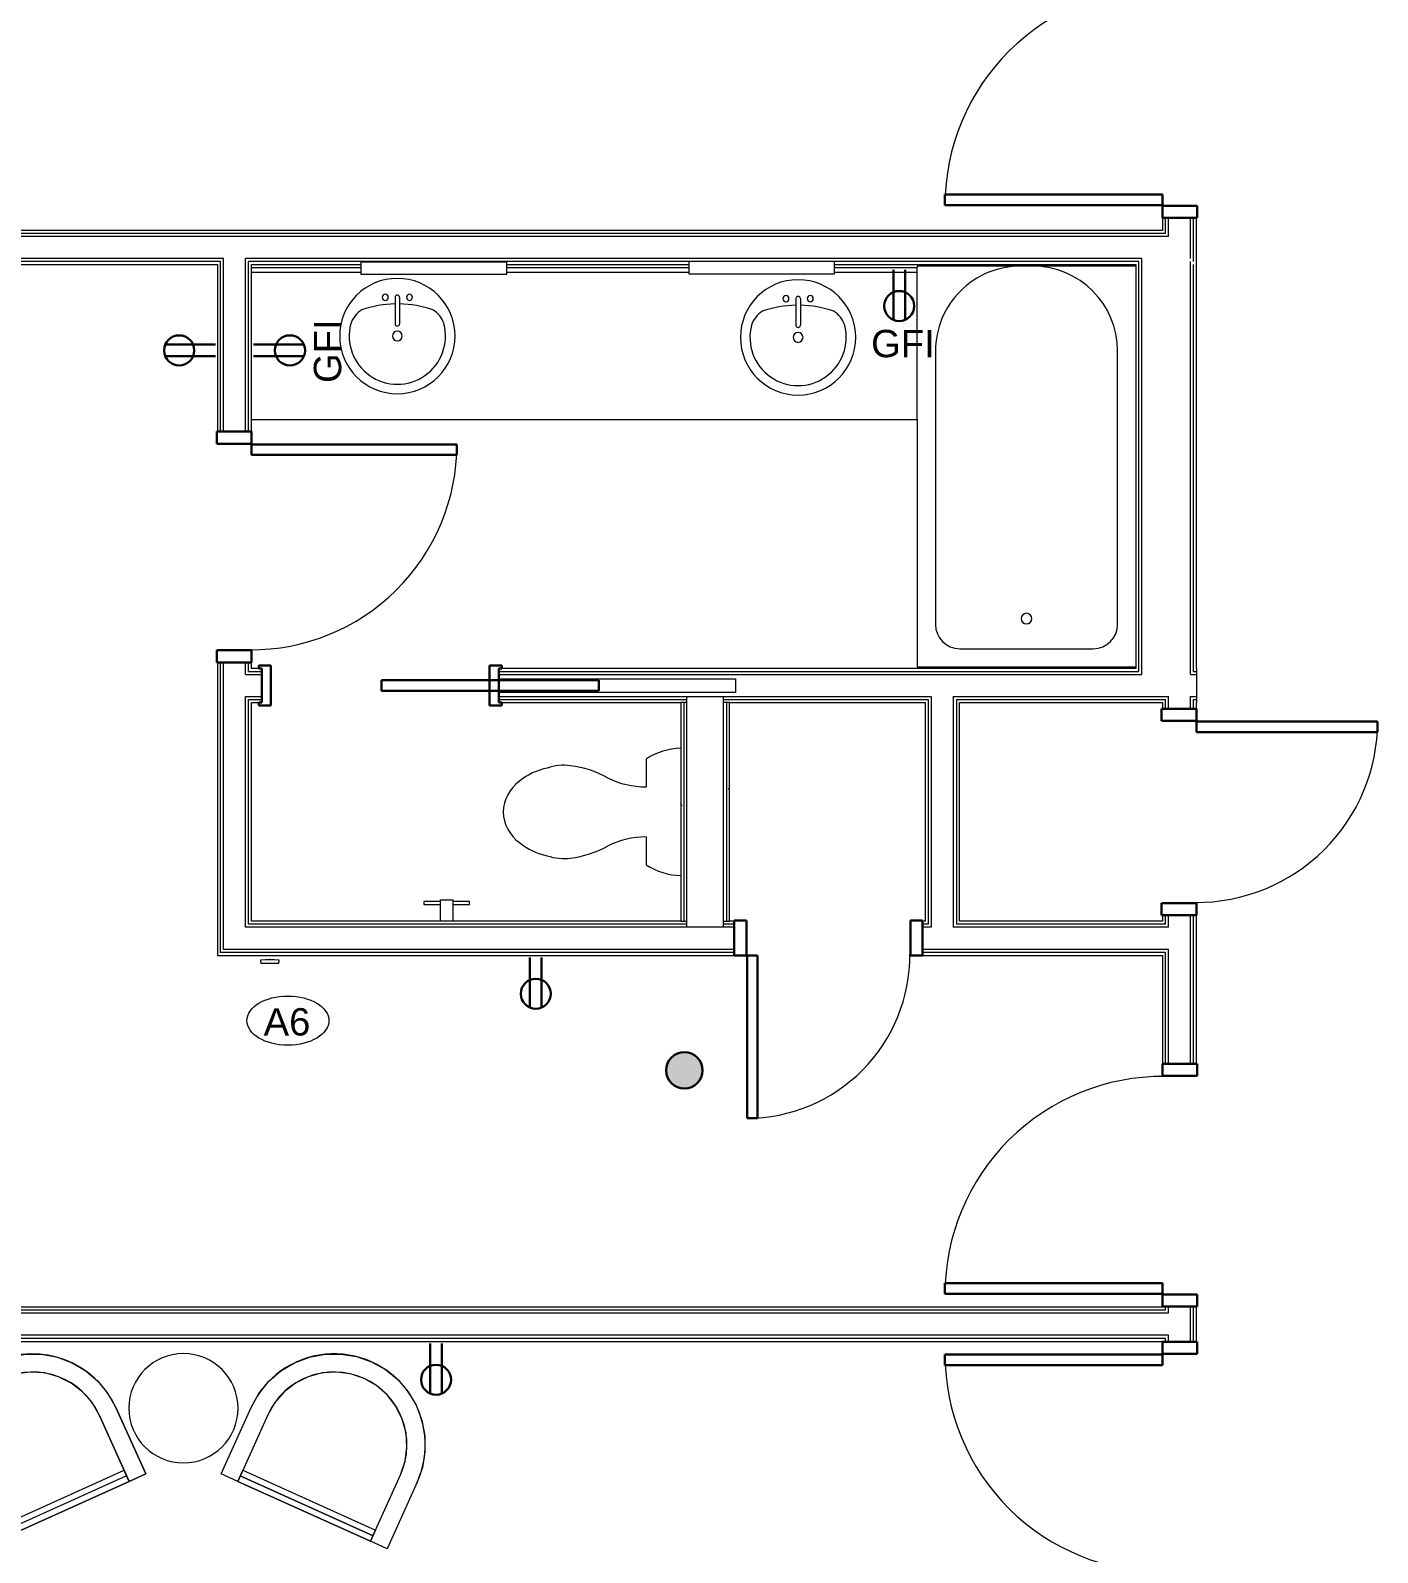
# Model space of a CAD drawing. Header units: inches. Extents: x -1159 to 2819, y -194 to 4438.
# Drawn here: x -841.9 to -620, y 232 to 482.6 of the extents above; entities that cross this region are included whole.
import ezdxf

# ---------------------------------------------------------------- set-up
doc = ezdxf.new("R2010")
doc.units = ezdxf.units.IN
doc.header["$MEASUREMENT"] = 0
for name, color, linetype, lineweight in [('A-ANNO-NOTE', 131, 'Continuous', 40), ('A-DETL-GENF', 92, 'Continuous', 9), ('A-DOOR', 31, 'Continuous', 18), ('A-DOOR-FRAM', 31, 'Continuous', 30), ('A-WALL', 113, 'Continuous', 18), ('A-WALL-PATT', 111, 'Continuous', 18), ('I-FURN', 30, 'Continuous', 9), ('I-WALL', 2, 'Continuous', 18), ('P-SANR-FIXT', 6, 'Continuous', 9), ('Q-CASE', 31, 'Continuous', 9), ('Q-SPCQ', 91, 'Continuous', 9), ('Q-SPCQ-IDEN', 132, 'Continuous', 9), ('S-COLS', 52, 'Continuous', 18)]:
    doc.layers.add(name, color=color, linetype=linetype, lineweight=lineweight)
doc.styles.add('Arial', font='arial.ttf', dxfattribs={"height": 4.5})
doc.styles.add('Swis721 Lt BT', font='swissl.ttf', dxfattribs={"height": 4.5})
pattern_1 = [(0, (0, 0), (15.36, 3.84), [0.634, -10.886, 0.634, -10.886, -61.44]), (0, (0, 0), (15.36, 3.84), [-23.04, 0.634, -22.406, 0.634, -10.886, -26.88]), (0, (0, 0), (15.36, 3.84), [-57.6, 0.634, -7.046, 0.634, -18.566]), (120, (5.76, 1.92), (-11.005538, 11.38215), [0.634, -10.886, 0.634, -10.886, -61.44]), (120, (5.76, 1.92), (-11.005538, 11.38215), [-23.04, 0.634, -22.406, 0.634, -10.886, -26.88]), (120, (5.76, 1.92), (-11.005538, 11.38215), [-57.6, 0.634, -7.046, 0.634, -18.566]), (240, (7.68, 9.6), (-4.354462, -15.22215), [0.634, -10.886, 0.634, -10.886, -61.44]), (240, (7.68, 9.6), (-4.354462, -15.22215), [-23.04, 0.634, -22.406, 0.634, -10.886, -26.88]), (240, (7.68, 9.6), (-4.354462, -15.22215), [-57.6, 0.634, -7.046, 0.634, -18.566])]

# ---------------------------------------------------------------- blocks, each defined once
blk = doc.blocks.new('Concrete-Round-Column - 10_-7020184-3RD FLOOR - POWER _ SIGNAL B')
at = {"layer": 'S-COLS', "lineweight": 9}
blk.add_hatch(color=7, dxfattribs=at).paths.add_polyline_path([(0, -3), (1.15, -2.77), (2.12, -2.12), (2.77, -1.15), (3, 0), (2.77, 1.15), (2.12, 2.12), (1.15, 2.77), (0, 3), (-1.15, 2.77), (-2.12, 2.12), (-2.77, 1.15), (-3, 0), (-2.77, -1.15), (-2.12, -2.12), (-1.15, -2.77)], flags=0)
at = {"layer": 'S-COLS', "color": 8, "lineweight": 30}
for start, end in [(360, 180), (180, 360)]:
    blk.add_arc((0, 0), 3, start, end, dxfattribs=at)
blk = doc.blocks.new('Single Flush - D1 3_ X 8_-8249534-3RD FLOOR - POWER _ SIGNAL B')
at = {"layer": 'A-DOOR', "lineweight": 30}
for p, q in [((16.15625, 38.625), (16.15625, 2.8125)), ((17.90625, 38.625), (16.15625, 38.625)), ((17.90625, 2.8125), (17.90625, 38.625)), ((16.15625, 2.8125), (17.90625, 2.8125))]:
    blk.add_line(p, q, dxfattribs=at)
at = {"layer": 'A-DOOR', "lineweight": 9}
blk.add_arc((17.90625, 2.8125), 35.8125, 90, 180.5, dxfattribs=at)
at = {"layer": 'A-DOOR-FRAM'}
for p, q in [((-20, -2.9375), (-20, 2.8125)), ((-20, 2.8125), (-18, 2.8125)), ((-18, -2.9375), (-18, 2.8125)), ((18.000004, -2.9375), (18.000004, 2.8125)), ((18.000004, 2.8125), (20.000004, 2.8125)), ((20.000004, -2.9375), (20.000004, 2.8125)), ((-20, -2.9375), (-18, -2.9375)), ((18.000004, -2.9375), (20.000004, -2.9375))]:
    blk.add_line(p, q, dxfattribs=at)
blk = doc.blocks.new('C-Counter Top - ADJ HEIGHT-8523263-3RD FLOOR - POWER _ SIGNAL B')
at = {"layer": 'Q-CASE'}
for p, q in [((-29.26, 0), (-47.26, 0)), ((24.75, 0), (-5.23, 0)), ((62.35, 0), (48.71, 0)), ((62.35, -0.75), (62.35, 0)), ((-47.26, -0.75), (-29.26, -0.75)), ((-5.23, -0.75), (24.75, -0.75)), ((48.71, -0.75), (62.35, -0.75)), ((62.35, -25), (62.35, -0.75)), ((-47.26, -25), (62.35, -25))]:
    blk.add_line(p, q, dxfattribs=at)
blk = doc.blocks.new('Sink Vanity-Round - 19_ x 19_-V10-3RD FLOOR - POWER _ SIGNAL B')
at = {"layer": 'P-SANR-FIXT'}
for p, q in [((3.43, -9.73), (3.43, -5.36)), ((4.18, -9.73), (4.18, -5.36))]:
    blk.add_line(p, q, dxfattribs=at)
for centre, radius, start, end in [((3.81, -3.35), 9.5, 90, 270), ((3.81, -3.35), 9.5, 270, 90), ((3.81, -3.35), 7.93, 345.3071, 194.6929), ((3.81, -3.35), 0.812, 0, 180), ((3.81, -3.35), 0.812, 180, 0), ((3.81, -5.36), 0.375, 0, 180), ((0.05, -4.11), 4.12, 197.8096, 239.2073), ((7.56, -4.11), 4.12, 300.7927, 342.1904), ((3.81, 9.17), 17.81, 250.7914, 268.7933), ((1.81, -9.73), 0.5, 0, 180), ((1.81, -9.73), 0.5, 180, 0), ((3.81, -9.73), 0.375, 180, 0), ((3.81, 9.17), 17.81, 271.2067, 289.2086), ((5.81, -9.73), 0.5, 0, 180), ((5.81, -9.73), 0.5, 180, 0)]:
    blk.add_arc(centre, radius, start, end, dxfattribs=at)
blk = doc.blocks.new('Sink Vanity-Round - 19_ x 19_-4918671-3RD FLOOR - POWER _ SIGNAL B')
at = {"layer": 'P-SANR-FIXT'}
for p, q in [((3.43, 9.73), (3.43, 5.36)), ((4.18, 9.73), (4.18, 5.36))]:
    blk.add_line(p, q, dxfattribs=at)
for centre, radius, start, end in [((3.81, 3.35), 9.5, 90, 270), ((3.81, 3.35), 9.5, 270, 90), ((1.81, 9.73), 0.5, 360, 180), ((3.81, 9.73), 0.375, 360, 180), ((5.81, 9.73), 0.5, 0, 180), ((0.05, 4.11), 4.12, 120.7927, 162.1904), ((3.81, -9.17), 17.81, 91.2067, 109.2086), ((1.81, 9.73), 0.5, 180, 360), ((3.81, -9.17), 17.81, 70.7914, 88.7933), ((5.81, 9.73), 0.5, 180, 360), ((7.56, 4.11), 4.12, 17.8096, 59.2073), ((3.81, 3.35), 7.93, 165.3071, 14.6929), ((3.81, 5.36), 0.375, 180, 360), ((3.81, 3.35), 0.812, 360, 180), ((3.81, 3.35), 0.813, 180, 360)]:
    blk.add_arc(centre, radius, start, end, dxfattribs=at)
blk = doc.blocks.new('Single Flush - D1 3_ X 8_-8250001-3RD FLOOR - POWER _ SIGNAL B')
at = {"layer": 'A-DOOR', "lineweight": 30}
for p, q in [((16.15625, -2.8125), (17.90625, -2.8125)), ((16.15625, -38.625), (16.15625, -2.8125)), ((17.90625, -2.8125), (17.90625, -38.625)), ((17.90625, -38.625), (16.15625, -38.625))]:
    blk.add_line(p, q, dxfattribs=at)
at = {"layer": 'A-DOOR', "lineweight": 9}
blk.add_arc((17.90625, -2.8125), 35.8125, 179.5, 270, dxfattribs=at)
at = {"layer": 'A-DOOR-FRAM'}
for p, q in [((-20, 2.9375), (-20, -2.8125)), ((-20, 2.9375), (-18, 2.9375)), ((-18, 2.9375), (-18, -2.8125)), ((18.000004, 2.9375), (18.000004, -2.8125)), ((18.000004, 2.9375), (20.000004, 2.9375)), ((20.000004, 2.9375), (20.000004, -2.8125)), ((-20, -2.8125), (-18, -2.8125)), ((18.000004, -2.8125), (20.000004, -2.8125))]:
    blk.add_line(p, q, dxfattribs=at)
blk = doc.blocks.new('Single Flush - D2 2_10_ X 8_-8249392-3RD FLOOR - POWER _ SIGNAL B')
at = {"layer": 'A-DOOR', "lineweight": 30}
for p, q in [((15.15625, -2.8125), (16.90625, -2.8125)), ((15.15625, -36.625), (15.15625, -2.8125)), ((16.90625, -2.8125), (16.90625, -36.625)), ((16.90625, -36.625), (15.15625, -36.625))]:
    blk.add_line(p, q, dxfattribs=at)
at = {"layer": 'A-DOOR', "lineweight": 9}
blk.add_arc((16.90625, -2.8125), 33.8125, 179.5, 270, dxfattribs=at)
at = {"layer": 'A-DOOR-FRAM'}
for p, q in [((-19, 2.9375), (-19, -2.8125)), ((-19, 2.9375), (-17, 2.9375)), ((-17, 2.9375), (-17, -2.8125)), ((17.000004, 2.9375), (17.000004, -2.8125)), ((17.000004, 2.9375), (19.000004, 2.9375)), ((19.000004, 2.9375), (19.000004, -2.8125)), ((-19, -2.8125), (-17, -2.8125)), ((17.000004, -2.8125), (19.000004, -2.8125))]:
    blk.add_line(p, q, dxfattribs=at)
blk = doc.blocks.new('Tub-Rectangular-3D - Tub-Rectangular-3D 3-8522886-3RD FLOOR - POWER _ SIGNAL B')
at = {"layer": 'P-SANR-FIXT'}
for p, q in [((-2.97, 41), (-43.72, 41)), ((-43.72, 41), (-43.72, 5)), ((22.28, 41), (22.03, 41)), ((22.28, 5), (22.28, 41)), ((8.28, 38), (-36.72, 38)), ((-40.72, 34), (-40.72, 12)), ((22.28, 22), (22.28, 24)), ((-36.72, 8), (8.28, 8))]:
    blk.add_line(p, q, dxfattribs=at)
for centre, radius, start, end in [((-36.72, 34), 4, 90, 180), ((8.28, 24), 14, 360, 90), ((-35.77, 23), 0.875, 90, 270), ((-35.77, 23), 0.875, 270, 90), ((8.28, 22), 14, 270, 0), ((-36.72, 12), 4, 180, 270)]:
    blk.add_arc(centre, radius, start, end, dxfattribs=at)
blk = doc.blocks.new('P-Toilet-Floor-3D - Floor Mount-V17-3RD FLOOR - POWER _ SIGNAL B')
at = {"layer": 'P-SANR-FIXT'}
for p, q in [((-8.7, -8.31), (-4.13, -8.31)), ((4.13, -8.31), (8.7, -8.31))]:
    blk.add_line(p, q, dxfattribs=at)
for centre, radius, start, end in [((0.69, -2.25), 11.19, 181.9589, 212.8527), ((-0.69, -2.25), 11.19, 327.1473, 358.0411), ((-17.85, -8.46), 13.72, 332.9997, 0.6089), ((17.85, -8.46), 13.72, 179.3911, 207.0003), ((9.41, -22.94), 17.16, 151.2397, 172.7867), ((-9.41, -22.94), 17.16, 7.2133, 28.7603), ((0.88, -21.86), 8.56, 172.7867, 198.8936), ((-0.88, -21.86), 8.56, 341.1064, 7.2133), ((2.68, -22.72), 10.08, 190.9157, 219.9319), ((-2.68, -22.72), 10.08, 320.0681, 349.0843), ((0.18, -25.42), 6.45, 215.8378, 268.4031), ((-0.18, -25.42), 6.45, 271.5969, 324.1622)]:
    blk.add_arc(centre, radius, start, end, dxfattribs=at)
blk = doc.blocks.new('Single Flush Pocket - D5 3_ X 8_-6998484-3RD FLOOR - POWER _ SIGNAL B')
at = {"layer": 'A-DOOR', "lineweight": 30}
for p, q in [((0.1875, 0.875), (36, 0.875)), ((0.1875, -0.875), (0.1875, 0.875)), ((36, 0.875), (36, -0.875)), ((36, -0.875), (0.1875, -0.875))]:
    blk.add_line(p, q, dxfattribs=at)
at = {"layer": 'A-DOOR', "lineweight": 9}
blk.add_arc((36, -0.875), 35.8125, 179.5, 180, dxfattribs=at)
at = {"layer": 'A-DOOR-FRAM'}
for p, q in [((-20, 3.3125), (-20, 2.8125)), ((-20, 3.3125), (-18, 3.3125)), ((-20, 2.8125), (-19.5, 2.8125)), ((-19.5, 2.8125), (-19.5, -2.8125)), ((-18, 3.3125), (-18, -3.3125)), ((18.000004, 3.3125), (18.000004, -3.3125)), ((18.000004, 3.3125), (20.000004, 3.3125)), ((19.500004, 2.8125), (19.500004, -2.8125)), ((19.500004, 2.8125), (20.000004, 2.8125)), ((20.000004, 3.3125), (20.000004, 2.8125)), ((-20, -3.3125), (-20, -2.8125)), ((-20, -2.8125), (-19.5, -2.8125)), ((-20, -3.3125), (-18, -3.3125)), ((18.000004, -3.3125), (20.000004, -3.3125)), ((19.500004, -2.8125), (20.000004, -2.8125)), ((20.000004, -3.3125), (20.000004, -2.8125))]:
    blk.add_line(p, q, dxfattribs=at)
blk = doc.blocks.new('Single Flush - D2 2_3_ X 8_-8525730-3RD FLOOR - POWER _ SIGNAL B')
at = {"layer": 'A-DOOR', "lineweight": 30}
for p, q in [((11.65625, 29.625), (11.65625, 2.8125)), ((13.40625, 29.625), (11.65625, 29.625)), ((13.40625, 2.8125), (13.40625, 29.625)), ((11.65625, 2.8125), (13.40625, 2.8125))]:
    blk.add_line(p, q, dxfattribs=at)
at = {"layer": 'A-DOOR', "lineweight": 9}
blk.add_arc((13.40625, 2.8125), 26.8125, 90, 180.5, dxfattribs=at)
at = {"layer": 'A-DOOR-FRAM'}
for p, q in [((-15.5, -2.9375), (-15.5, 2.8125)), ((-15.5, 2.8125), (-13.5, 2.8125)), ((-13.5, -2.9375), (-13.5, 2.8125)), ((13.500004, -2.9375), (13.500004, 2.8125)), ((13.500004, 2.8125), (15.500004, 2.8125)), ((15.500004, -2.9375), (15.500004, 2.8125)), ((-15.5, -2.9375), (-13.5, -2.9375)), ((13.500004, -2.9375), (15.500004, -2.9375))]:
    blk.add_line(p, q, dxfattribs=at)
blk = doc.blocks.new('F-Chairs - LC-3-V22-3RD FLOOR - POWER _ SIGNAL B')
at = {"layer": 'I-FURN'}
for p, q in [((-15, 27), (-12, 27)), ((-15, 15), (-15, 27)), ((-15, 15), (-15, 27)), ((-15, 27), (-12, 27)), ((-15, 15), (-15, 27)), ((-15, 27), (-12, 27)), ((-12, 27), (-12, 15)), ((-12, 27), (12, 27)), ((-12, 27), (12, 27)), ((-12, 27), (12, 27)), ((12, 27), (-12, 27)), ((-12, 25), (-12, 27)), ((-12, 27), (-12, 26)), ((-12, 27), (-12, 15)), ((-12, 27), (-12, 15)), ((12, 26), (-12, 26)), ((-12, 26), (-12, 25)), ((-12, 26), (12, 26)), ((12, 27), (15, 27)), ((12, 15), (12, 27)), ((12, 27), (15, 27)), ((12, 27), (15, 27)), ((12, 26), (12, 27)), ((12, 27), (12, 25)), ((12, 15), (12, 27)), ((12, 15), (12, 27)), ((12, 25), (12, 26)), ((15, 27), (15, 15)), ((15, 27), (15, 15)), ((15, 27), (15, 15)), ((12, 25), (-12, 25))]:
    blk.add_line(p, q, dxfattribs=at)
at = {"layer": 'I-FURN', "flags": 128}
for points in [[(15, 15), (14.77, 12.4), (14.1, 9.87), (12.99, 7.5), (11.49, 5.36), (9.64, 3.51), (7.5, 2.01), (5.13, 0.9), (2.6, 0.23), (0, 0), (-2.6, 0.23), (-5.13, 0.9), (-7.5, 2.01), (-9.64, 3.51), (-11.49, 5.36), (-12.99, 7.5), (-14.1, 9.87), (-14.77, 12.4), (-15, 15)], [(-12, 15), (-11.77, 12.66), (-11.09, 10.41), (-9.98, 8.33), (-8.49, 6.51), (-6.67, 5.02), (-4.59, 3.91), (-2.34, 3.23), (0, 3), (2.34, 3.23), (4.59, 3.91), (6.67, 5.02), (8.49, 6.51), (9.98, 8.33), (11.09, 10.41), (11.77, 12.66), (12, 15)]]:
    blk.add_lwpolyline(points, dxfattribs=at)
at = {"layer": 'I-FURN'}
for radius, end in [(15, 0), (15, 0), (12, 360), (12, 360)]:
    blk.add_arc((0, 15), radius, 180, end, dxfattribs=at)
blk = doc.blocks.new('Table-Dining Round - 18_ Diameter - 18_ H-6411050-3RD FLOOR - POWER _ SIGNAL B')
at = {"layer": 'I-FURN'}
for start, end in [(90, 270), (270, 90)]:
    blk.add_arc((4.08, -7.28), 9, start, end, dxfattribs=at)
blk = doc.blocks.new('F-Chairs - LC-3-V23-3RD FLOOR - POWER _ SIGNAL B')
at = {"layer": 'I-FURN'}
for p, q in [((-15, -15), (-15, -27)), ((-15, -27), (-15, -15)), ((-15, -27), (-15, -15)), ((-12, -27), (-12, -15)), ((-12, -15), (-12, -27)), ((-12, -15), (-12, -27)), ((12, -15), (12, -27)), ((12, -27), (12, -15)), ((12, -27), (12, -15)), ((15, -27), (15, -15)), ((15, -15), (15, -27)), ((15, -15), (15, -27)), ((-12, -27), (-12, -25)), ((-12, -25), (-12, -26)), ((-12, -25), (12, -25)), ((12, -26), (12, -25)), ((12, -25), (12, -27)), ((-15, -27), (-12, -27)), ((-12, -27), (-15, -27)), ((-12, -27), (-15, -27)), ((12, -26), (-12, -26)), ((-12, -26), (-12, -27)), ((12, -26), (-12, -26)), ((12, -27), (-12, -27)), ((12, -27), (-12, -27)), ((-12, -27), (12, -27)), ((12, -27), (-12, -27)), ((12, -27), (12, -26)), ((12, -27), (15, -27)), ((15, -27), (12, -27)), ((15, -27), (12, -27))]:
    blk.add_line(p, q, dxfattribs=at)
at = {"layer": 'I-FURN', "flags": 128}
for points in [[(-15, -15), (-14.77, -12.4), (-14.1, -9.87), (-12.99, -7.5), (-11.49, -5.36), (-9.64, -3.51), (-7.5, -2.01), (-5.13, -0.9), (-2.6, -0.23), (0, 0), (2.6, -0.23), (5.13, -0.9), (7.5, -2.01), (9.64, -3.51), (11.49, -5.36), (12.99, -7.5), (14.1, -9.87), (14.77, -12.4), (15, -15)], [(12, -15), (11.77, -12.66), (11.09, -10.41), (9.98, -8.33), (8.49, -6.51), (6.67, -5.02), (4.59, -3.91), (2.34, -3.23), (0, -3), (-2.34, -3.23), (-4.59, -3.91), (-6.67, -5.02), (-8.49, -6.51), (-9.98, -8.33), (-11.09, -10.41), (-11.77, -12.66), (-12, -15)]]:
    blk.add_lwpolyline(points, dxfattribs=at)
at = {"layer": 'I-FURN'}
for radius, start in [(15, 360), (15, 360), (12, 0), (12, 0)]:
    blk.add_arc((0, -15), radius, start, 180, dxfattribs=at)
blk = doc.blocks.new('HVAC_Other_LK-Systems_Room-Thermostat-S1-Dti-24V-NO - Room Thermostat S1 Dti 24V NO-V32-3RD FLOOR - POWER _ SIGNAL B')
at = {"layer": 'A-DETL-GENF'}
for p, q in [((-1.55, 0.12), (-1.55, -0.05)), ((-1.48, 0.12), (-1.55, 0.12)), ((-1.48, 0.12), (-1.55, 0.12)), ((-1.55, 0.12), (-1.55, -0.23)), ((-1.48, 0.28), (-1.48, 0.12)), ((1.48, 0.28), (-1.48, 0.28)), ((1.48, 0.28), (-1.48, 0.28)), ((-1.48, 0.28), (-1.48, 0.12)), ((1.48, 0.12), (1.48, 0.28)), ((1.48, 0.12), (1.48, 0.28)), ((1.55, 0.12), (1.48, 0.12)), ((1.55, 0.12), (1.48, 0.12)), ((1.55, -0.23), (1.55, 0.12)), ((1.55, -0.23), (1.55, 0.12)), ((-1.55, -0.05), (-1.55, -0.23)), ((-1.55, -0.23), (-0.76, -0.25)), ((-1.55, -0.23), (-0.76, -0.25)), ((-0.76, -0.25), (0, -0.26)), ((-0.76, -0.25), (-0.06, -0.26)), ((-0.06, -0.26), (-0.06, -0.3)), ((-0.06, -0.3), (0.06, -0.3)), ((-0.06, -0.3), (0.06, -0.3)), ((0, -0.26), (0.76, -0.25)), ((0.06, -0.26), (0.76, -0.25)), ((0.06, -0.3), (0.06, -0.26)), ((0.06, -0.3), (0.06, -0.26)), ((0.76, -0.25), (1.55, -0.23)), ((0.76, -0.25), (1.55, -0.23))]:
    blk.add_line(p, q, dxfattribs=at)
blk = doc.blocks.new('Mirror82 - Mirror-8020001-3RD FLOOR - POWER _ SIGNAL B')
at = {"layer": 'Q-SPCQ'}
for p, q in [((-946.35, -999.6), (-970.3, -999.6)), ((-970.3, -999.6), (-970.3, -1001.6)), ((-946.35, -1001.6), (-946.35, -999.6)), ((-970.3, -1001.6), (-946.35, -1001.6))]:
    blk.add_line(p, q, dxfattribs=at)
blk = doc.blocks.new('Mirror81 - Mirror-8020114-3RD FLOOR - POWER _ SIGNAL B')
at = {"layer": 'Q-SPCQ'}
for p, q in [((-939.13, -999.6), (-963.16, -999.6)), ((-963.16, -999.6), (-963.16, -1001.6)), ((-939.13, -1001.6), (-939.13, -999.6)), ((-963.16, -1001.6), (-939.13, -1001.6))]:
    blk.add_line(p, q, dxfattribs=at)
blk = doc.blocks.new('P-Toilet_Paper_Holder - 7 1_2_x3 1_2_x7 1_4_-2803415-3RD FLOOR - POWER _ SIGNAL B')
at = {"layer": 'P-SANR-FIXT'}
for p, q in [((-777.07, 339.19), (-777.07, 338.69)), ((-774.32, 339.19), (-777.07, 339.19)), ((-777.07, 338.69), (-774.32, 338.69)), ((-774.32, 335.94), (-774.32, 339.44)), ((-774.32, 339.44), (-772.32, 339.44)), ((-772.32, 339.44), (-772.32, 335.94)), ((-769.57, 339.19), (-772.32, 339.19)), ((-772.32, 338.69), (-769.57, 338.69)), ((-769.57, 338.69), (-769.57, 339.19))]:
    blk.add_line(p, q, dxfattribs=at)
blk = doc.blocks.new('Single Flush - D2 2_6_ X 8_-8253023-3RD FLOOR - POWER _ SIGNAL B')
at = {"layer": 'A-DOOR', "lineweight": 30}
for p, q in [((13.15625, -2.8125), (14.90625, -2.8125)), ((13.15625, -32.625), (13.15625, -2.8125)), ((14.90625, -2.8125), (14.90625, -32.625)), ((14.90625, -32.625), (13.15625, -32.625))]:
    blk.add_line(p, q, dxfattribs=at)
at = {"layer": 'A-DOOR', "lineweight": 9}
blk.add_arc((14.90625, -2.8125), 29.8125, 179.5, 270, dxfattribs=at)
at = {"layer": 'A-DOOR-FRAM'}
for p, q in [((-17, 2.9375), (-17, -2.8125)), ((-17, 2.9375), (-15, 2.9375)), ((-15, 2.9375), (-15, -2.8125)), ((15.000004, 2.9375), (15.000004, -2.8125)), ((15.000004, 2.9375), (17.000004, 2.9375)), ((17.000004, 2.9375), (17.000004, -2.8125)), ((-17, -2.8125), (-15, -2.8125)), ((15.000004, -2.8125), (17.000004, -2.8125))]:
    blk.add_line(p, q, dxfattribs=at)
blk = doc.blocks.new('Appliance_Specialty Equipment Tag - Standard-3515593-3RD FLOOR - POWER _ SIGNAL B')
at = {"layer": 'Q-SPCQ-IDEN'}
blk.add_ellipse((-0.0499, 0.0037), major_axis=(-0.1406, 0), ratio=0.600473, dxfattribs=at)

msp = doc.modelspace()

# ---------------------------------------------------------------- hatches: boundary and pattern name
at = {"layer": 'A-WALL-PATT', "lineweight": 9}
h = msp.add_hatch(dxfattribs=at)
h.set_pattern_fill('FP_1', color=256, style=0, pattern_type=2)
h.set_pattern_definition(pattern_1)
h.paths.add_polyline_path([(-734.26, 335.94), (-734.26, 371.94), (-734.76, 371.94), (-734.76, 335.94)], flags=0)
h = msp.add_hatch(dxfattribs=at)
h.set_pattern_fill('FP_1', color=256, style=0, pattern_type=2)
h.set_pattern_definition(pattern_1)
h.paths.add_polyline_path([(-726.76, 335.94), (-726.76, 371.94), (-727.26, 371.94), (-727.26, 335.94)], flags=0)

# ---------------------------------------------------------------- linework, layer by layer
at = {"layer": 'A-ANNO-NOTE', "lineweight": 30}
for p, q in [((-699.74, 443.23), (-699.74, 434.97)), ((-697.83, 443.23), (-697.83, 434.97)), ((-811.39, 430.9), (-819.65, 430.9)), ((-811.39, 428.98), (-819.65, 428.98)), ((-805.11, 430.9), (-796.85, 430.9)), ((-805.11, 428.98), (-796.85, 428.98)), ((-759.6, 329.98), (-759.6, 321.72)), ((-757.68, 329.98), (-757.68, 321.72)), ((-776.02, 266.42), (-776.02, 258.16)), ((-774.11, 266.42), (-774.11, 258.16))]:
    msp.add_line(p, q, dxfattribs=at)
for centre, radius in [((-698.79, 437.25), 2.47), ((-817.37, 429.94), 2.48), ((-799.13, 429.94), 2.48), ((-758.64, 324), 2.47), ((-775.07, 260.44), 2.47)]:
    msp.add_circle(centre, radius, dxfattribs=at)
at = {"layer": 'A-WALL'}
for p, q in [((-654.95, 449.19), (-654.95, 451.75)), ((-654.45, 448.69), (-654.45, 451.75)), ((-650.82, 445.06), (-650.82, 451.75)), ((-650.32, 444.56), (-650.32, 451.75)), ((-654.95, 449.19), (-1004.06, 449.19)), ((-654.45, 448.69), (-1004.06, 448.69)), ((-810.06, 445.06), (-1004.06, 445.06)), ((-810.56, 444.56), (-1004.06, 444.56)), ((-810.56, 416.56), (-810.56, 444.56)), ((-810.06, 416.56), (-810.06, 445.06)), ((-806.44, 416.56), (-806.44, 445.06)), ((-658.82, 445.06), (-806.44, 445.06)), ((-805.94, 416.56), (-805.94, 444.56)), ((-733.42, 444.56), (-805.94, 444.56)), ((-659.32, 444.56), (-709.46, 444.56)), ((-659.32, 377.06), (-659.32, 444.56)), ((-658.82, 376.56), (-658.82, 445.06)), ((-650.82, 376.56), (-650.82, 444.56)), ((-650.32, 377.06), (-650.32, 444.06)), ((-810.56, 330.81), (-810.56, 378.56)), ((-810.06, 331.31), (-810.06, 378.56)), ((-806.44, 376.56), (-806.44, 378.56)), ((-805.94, 377.06), (-805.94, 378.56)), ((-806.44, 376.56), (-803.75, 376.56)), ((-805.94, 377.06), (-803.75, 377.06)), ((-764.75, 377.06), (-659.32, 377.06)), ((-764.75, 376.56), (-658.82, 376.56)), ((-650.82, 376.56), (-649.75, 376.56)), ((-650.32, 377.06), (-649.75, 377.06)), ((-806.44, 334.94), (-806.44, 372.94)), ((-806.44, 372.94), (-803.75, 372.94)), ((-805.94, 335.44), (-805.94, 372.44)), ((-805.94, 372.44), (-803.75, 372.44)), ((-764.75, 372.94), (-693.51, 372.94)), ((-764.75, 372.44), (-733.76, 372.44)), ((-733.76, 371.94), (-734.76, 371.94)), ((-734.26, 371.94), (-734.26, 335.94)), ((-733.76, 334.94), (-733.76, 372.94)), ((-727.76, 372.94), (-727.76, 334.94)), ((-727.76, 372.44), (-694.01, 372.44)), ((-726.76, 371.94), (-727.76, 371.94)), ((-727.26, 371.94), (-727.26, 335.94)), ((-694.01, 372.44), (-694.01, 335.44)), ((-693.51, 372.94), (-693.51, 334.94)), ((-689.88, 372.94), (-654.45, 372.94)), ((-689.88, 372.94), (-689.88, 334.94)), ((-689.38, 372.44), (-654.95, 372.44)), ((-689.38, 372.44), (-689.38, 335.44)), ((-654.95, 370.94), (-654.95, 372.44)), ((-654.45, 370.94), (-654.45, 372.94)), ((-650.82, 372.94), (-649.75, 372.94)), ((-650.82, 370.94), (-650.82, 372.94)), ((-650.32, 372.44), (-649.75, 372.44)), ((-650.32, 370.94), (-650.32, 372.44)), ((-734.76, 335.94), (-733.76, 335.94)), ((-727.76, 335.94), (-726.76, 335.94)), ((-654.95, 335.44), (-654.95, 336.94)), ((-654.45, 334.94), (-654.45, 336.94)), ((-650.82, 312.47), (-650.82, 336.94)), ((-650.32, 312.47), (-650.32, 336.94)), ((-725.95, 334.94), (-806.44, 334.94)), ((-733.76, 335.44), (-805.94, 335.44)), ((-725.95, 335.44), (-727.76, 335.44)), ((-694.01, 335.44), (-694.95, 335.44)), ((-693.51, 334.94), (-694.95, 334.94)), ((-654.45, 334.94), (-689.88, 334.94)), ((-654.95, 335.44), (-689.38, 335.44)), ((-725.95, 331.31), (-810.06, 331.31)), ((-654.45, 331.31), (-694.95, 331.31)), ((-654.45, 312.47), (-654.45, 331.31)), ((-725.95, 330.81), (-810.56, 330.81)), ((-654.95, 330.81), (-694.95, 330.81)), ((-654.95, 312.47), (-654.95, 330.81)), ((-654.95, 271.87), (-1004.06, 271.87)), ((-654.45, 271.37), (-1004.06, 271.37)), ((-654.95, 271.87), (-654.95, 272.47)), ((-654.45, 271.37), (-654.45, 272.47)), ((-650.82, 266.69), (-650.82, 272.47)), ((-650.32, 266.69), (-650.32, 272.47)), ((-654.45, 267.75), (-1004.06, 267.75)), ((-654.95, 267.25), (-1004.06, 267.25)), ((-654.95, 266.69), (-654.95, 267.25)), ((-654.45, 266.69), (-654.45, 267.75))]:
    msp.add_line(p, q, dxfattribs=at)
at = {"layer": 'I-WALL'}
for p, q in [((-655.45, 451.75), (-655.45, 449.69)), ((-649.82, 451.75), (-655.45, 451.75)), ((-649.82, 377.56), (-649.82, 451.75)), ((-655.45, 449.69), (-1004.06, 449.69)), ((-1004.06, 444.06), (-811.06, 444.06)), ((-811.06, 444.06), (-811.06, 416.56)), ((-805.44, 416.56), (-805.44, 444.06)), ((-805.44, 444.06), (-787.44, 444.06)), ((-763.4, 444.06), (-733.42, 444.06)), ((-709.46, 444.06), (-659.82, 444.06)), ((-659.82, 444.06), (-659.82, 377.56)), ((-811.06, 416.56), (-805.44, 416.56)), ((-811.06, 378.56), (-811.06, 330.31)), ((-805.44, 378.56), (-811.06, 378.56)), ((-805.44, 377.56), (-805.44, 378.56)), ((-803.75, 377.56), (-805.44, 377.56)), ((-803.75, 375.87), (-803.75, 377.56)), ((-659.82, 377.56), (-764.75, 377.56)), ((-764.75, 377.56), (-764.75, 375.87)), ((-649.75, 377.56), (-649.82, 377.56)), ((-649.75, 371.94), (-649.75, 377.56)), ((-803.79, 373.62), (-803.79, 375.87)), ((-803.79, 375.87), (-803.75, 375.87)), ((-803.75, 373.62), (-803.79, 373.62)), ((-803.75, 371.94), (-803.75, 373.62)), ((-764.75, 375.87), (-725.75, 375.87)), ((-725.75, 373.62), (-764.75, 373.62)), ((-764.75, 373.62), (-764.75, 371.94)), ((-725.75, 375.87), (-725.75, 373.62)), ((-805.44, 335.94), (-805.44, 371.94)), ((-805.44, 371.94), (-803.75, 371.94)), ((-764.75, 371.94), (-734.76, 371.94)), ((-734.76, 371.94), (-734.76, 335.94)), ((-726.76, 371.94), (-694.51, 371.94)), ((-726.76, 335.94), (-726.76, 371.94)), ((-694.51, 371.94), (-694.51, 335.94)), ((-688.88, 371.94), (-655.45, 371.94)), ((-688.88, 335.94), (-688.88, 371.94)), ((-655.45, 371.94), (-655.45, 370.94)), ((-649.82, 371.94), (-649.75, 371.94)), ((-649.82, 370.94), (-649.82, 371.94)), ((-655.45, 370.94), (-649.82, 370.94)), ((-734.76, 335.94), (-805.44, 335.94)), ((-725.95, 335.94), (-726.76, 335.94)), ((-725.95, 330.31), (-725.95, 335.94)), ((-694.51, 335.94), (-694.95, 335.94)), ((-694.95, 335.94), (-694.95, 330.31)), ((-655.45, 335.94), (-688.88, 335.94)), ((-655.45, 336.94), (-655.45, 335.94)), ((-649.82, 336.94), (-655.45, 336.94)), ((-649.82, 312.47), (-649.82, 336.94)), ((-811.06, 330.31), (-725.95, 330.31)), ((-694.95, 330.31), (-655.45, 330.31)), ((-655.45, 330.31), (-655.45, 312.47)), ((-655.45, 312.47), (-649.82, 312.47)), ((-655.45, 272.37), (-1004.06, 272.37)), ((-655.45, 272.47), (-655.45, 272.37)), ((-649.82, 272.47), (-655.45, 272.47)), ((-649.82, 266.69), (-649.82, 272.47)), ((-1004.06, 266.75), (-655.45, 266.75)), ((-655.45, 266.75), (-655.45, 266.69)), ((-655.45, 266.69), (-649.82, 266.69))]:
    msp.add_line(p, q, dxfattribs=at)

# ---------------------------------------------------------------- block references
at = {"layer": 'A-DOOR'}
for name, p, rotation in [('Single Flush - D1 3_ X 8_-8250001-3RD FLOOR - POWER _ SIGNAL B', (-652.63, 471.75), 269.9999999999999), ('Single Flush - D2 2_10_ X 8_-8249392-3RD FLOOR - POWER _ SIGNAL B', (-808.25, 397.56), 89.99999999999991), ('Single Flush - D2 2_6_ X 8_-8253023-3RD FLOOR - POWER _ SIGNAL B', (-652.63, 353.94), 89.99999999999991), ('Single Flush - D2 2_3_ X 8_-8525730-3RD FLOOR - POWER _ SIGNAL B', (-710.45, 333.12), 180), ('Single Flush - D1 3_ X 8_-8250001-3RD FLOOR - POWER _ SIGNAL B', (-652.63, 292.47), 269.9999999999999), ('Single Flush - D1 3_ X 8_-8249534-3RD FLOOR - POWER _ SIGNAL B', (-652.63, 246.69), 89.99999999999991)]:
    msp.add_blockref(name, p, dxfattribs=dict(at, rotation=rotation))
msp.add_blockref('Single Flush Pocket - D5 3_ X 8_-6998484-3RD FLOOR - POWER _ SIGNAL B', (-784.25, 374.75), dxfattribs=at)
at = {"layer": 'I-FURN'}
for name, p, rotation in [('F-Chairs - LC-3-V23-3RD FLOOR - POWER _ SIGNAL B', (-847.66, 263.38), 24.26134010891476), ('F-Chairs - LC-3-V22-3RD FLOOR - POWER _ SIGNAL B', (-785.69, 263.38), 155.7386598910852), ('Table-Dining Round - 18_ Diameter - 18_ H-6411050-3RD FLOOR - POWER _ SIGNAL B', (-812.59, 248.46), 180)]:
    msp.add_blockref(name, p, dxfattribs=dict(at, rotation=rotation))
at = {"layer": 'P-SANR-FIXT'}
for name, p, rotation in [('Tub-Rectangular-3D - Tub-Rectangular-3D 3-8522886-3RD FLOOR - POWER _ SIGNAL B', (-654.82, 421.54), 89.99999999999991), ('Sink Vanity-Round - 19_ x 19_-V10-3RD FLOOR - POWER _ SIGNAL B', (-777.63, 428.95), 180), ('P-Toilet-Floor-3D - Floor Mount-V17-3RD FLOOR - POWER _ SIGNAL B', (-732.13, 353.94), 270.0000000000003)]:
    msp.add_blockref(name, p, dxfattribs=dict(at, rotation=rotation))
for name, p in [('Sink Vanity-Round - 19_ x 19_-4918671-3RD FLOOR - POWER _ SIGNAL B', (-719.25, 428.73)), ('P-Toilet_Paper_Holder - 7 1_2_x3 1_2_x7 1_4_-2803415-3RD FLOOR - POWER _ SIGNAL B', (0, 0))]:
    msp.add_blockref(name, p, dxfattribs=at)
at = {"layer": 'Q-CASE'}
msp.add_blockref('C-Counter Top - ADJ HEIGHT-8523263-3RD FLOOR - POWER _ SIGNAL B', (-758.17, 443.56), dxfattribs=at)
at = {"layer": 'Q-SPCQ', "rotation": 180}
for name, p in [('Mirror81 - Mirror-8020114-3RD FLOOR - POWER _ SIGNAL B', (-1726.57, -557.12)), ('Mirror82 - Mirror-8020001-3RD FLOOR - POWER _ SIGNAL B', (-1679.77, -557.04)), ('HVAC_Other_LK-Systems_Room-Thermostat-S1-Dti-24V-NO - Room Thermostat S1 Dti 24V NO-V32-3RD FLOOR - POWER _ SIGNAL B', (-802.44, 329.31))]:
    msp.add_blockref(name, p, dxfattribs=at)
at = {"layer": 'Q-SPCQ-IDEN', "xscale": 47.99999999999997, "yscale": 47.99999999999997, "zscale": 47.99999999999997}
msp.add_blockref('Appliance_Specialty Equipment Tag - Standard-3515593-3RD FLOOR - POWER _ SIGNAL B', (-797.07, 319.39), dxfattribs=at)
at = {"layer": 'S-COLS', "lineweight": 9}
msp.add_blockref('Concrete-Round-Column - 10_-7020184-3RD FLOOR - POWER _ SIGNAL B', (-734.16, 311.37), dxfattribs=at)

# ---------------------------------------------------------------- texts
at = {"layer": 'A-ANNO-NOTE', "lineweight": 9, "insert": (-795.19, 424.57), "char_height": 4.5, "width": 11.9685, "attachment_point": 1, "rotation": 90, "style": 'Swis721 Lt BT'}
msp.add_mtext('GFI', dxfattribs=at)
at = {"layer": 'A-ANNO-NOTE', "lineweight": 9, "insert": (-703.42, 433.32), "char_height": 4.5, "width": 11.9685, "attachment_point": 1, "style": 'Swis721 Lt BT'}
msp.add_mtext('GFI', dxfattribs=at)
at = {"layer": 'Q-SPCQ-IDEN', "insert": (-803.46, 321.62), "char_height": 4.5, "width": 9.393, "attachment_point": 1, "style": 'Arial'}
msp.add_mtext('A6', dxfattribs=at)

doc.saveas('drawing.dxf')
